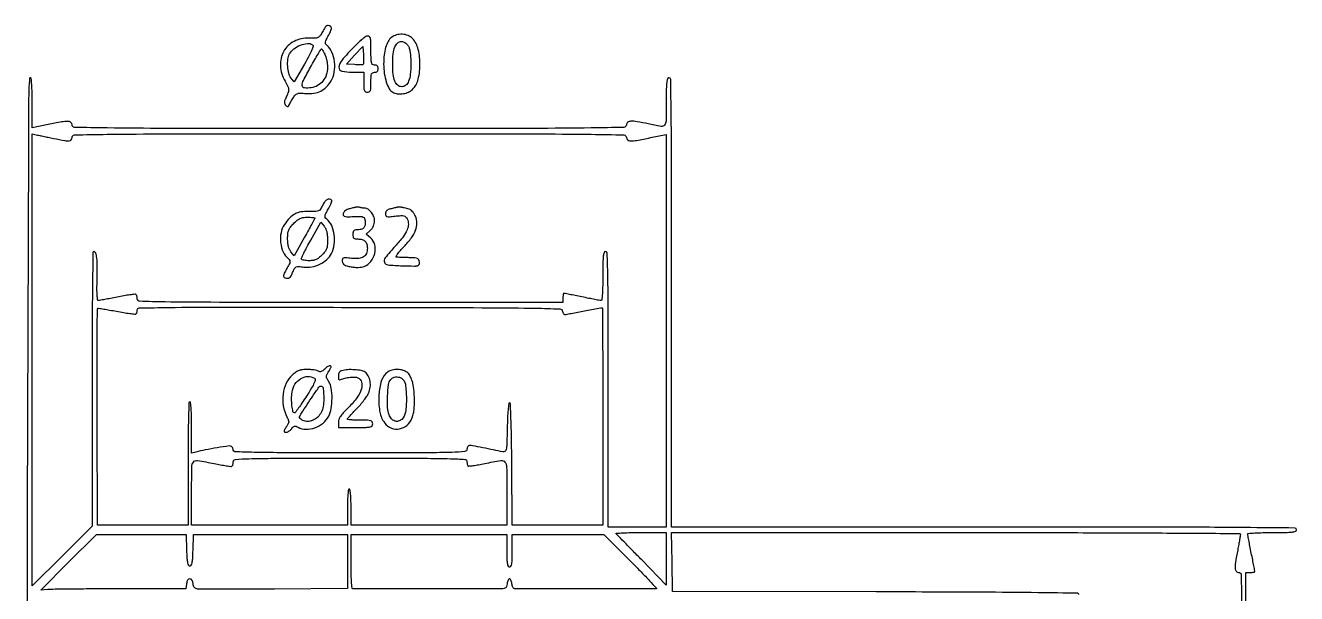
# Model space of a CAD drawing. Extents: x 6 to 708, y 4 to 932.
# Drawn here: x 6 to 708, y 618 to 932 of the extents above; entities that cross this region are included whole.
import ezdxf

# ---------------------------------------------------------------- set-up
doc = ezdxf.new("R2010")
doc.units = 0

msp = doc.modelspace()

# ---------------------------------------------------------------- linework, layer by layer
for points in [[(680, 345), (680, 630), (682.5, 630, 0.015164), (683.458397, 630.029074, 0.024829), (684.265625, 630.118475, 0.022086), (684.876796, 630.244986, 0.343228), (685, 630.40332, 0.047714), (684.970241, 630.714457, 0.000276), (684.415265, 633.580627, 0.00117), (683.772433, 636.849828, 0.000744), (683.009413, 640.65332, -0.001294), (682.245912, 644.481028, -0.001938), (681.600795, 647.82785, -0.000789), (681.063539, 650.69928, -0.042735), (681.009413, 651.25, -0.398202), (681.28908, 651.553009, -0.002997), (684.96839, 651.779688, -0.008677), (689.324205, 651.94609, -0.005208), (694.5, 652, 0.003511), (701.880669, 652.051821, 0.024158), (705.5, 652.277778, 0.054088), (707.431572, 652.707136, 0.32143), (708, 653.5, 0.410982), (707.039637, 654.471031, 0.000588), (679, 654.747826, 0.001957), (635.317774, 654.956696, 0.000217), (535.5, 655), (363, 655), (363, 779, 0.000304), (362.956425, 850.618475, 0.00272), (362.746976, 882.083333, 0.001124), (362.460488, 902.055316, 0.409363), (361.5, 903, 0.32143), (360.707136, 902.431572, 0.054088), (360.277778, 900.5, 0.024158), (360.051821, 896.880669, 0.003511), (360, 889.5, -0.00473), (359.901135, 879.05029, -0.17058), (359.071098, 876.823723, -0.266983), (357.144232, 876.111038, -0.012246), (350, 877.5, 0.010287), (343.892771, 878.712197, 0.054305), (340.490769, 878.94, 0.141194), (338.706905, 878.344536, 0.246861), (338, 877, -0.406965), (336.628759, 875.594309, -0.002935), (318.625, 875.253268, -0.003102), (286.642986, 875.033654, -0.000166), (185, 875, -0.000166), (83.357014, 875.033654, -0.003102), (51.375, 875.253268, -0.002935), (33.371241, 875.594309, -0.406965), (32, 877, 0.233986), (31.338324, 878.336511, 0.162518), (29.715518, 878.890864, 0.047859), (26.320591, 878.588977, 0.005433), (18.75, 877.092147), (10, 875.263128), (10, 889.131564, 0.005467), (9.93667, 894.92378, 0.012529), (9.731973, 899.282891, 0.007476), (9.442869, 902.600101, 0.384677), (9, 903, 0.385536), (8.555909, 902.597791, 0.007142), (8.266589, 899.186546, 0.012215), (8.060963, 894.709723, 0.005301), (7.996182, 888.75, -0.000786), (7.97772, 878.71684, -0.000029), (7.847091, 841.085938, -0.000053), (7.685208, 796.574677, -0.000037), (7.493998, 746.5, 0.0003), (7.269694, 678.394232, 0.000081), (6.996784, 570.565304, 0.000082), (6.727064, 448.186056, 0.000085)], [(587.749354, 617.745681, 0.506806), (587.233883, 618.472356, 0.000565), (565.334868, 618.790631, 0.002353), (533.894469, 619.064069, 0.000432), (475.831894, 619.245681), (363.5, 619.5), (363.225229, 635.75), (362.950457, 652), (519.975229, 652, -0.00047), (583.926375, 651.9399, -0.000982), (633.707429, 651.748548, -0.000045), (676.594781, 651.49562, -0.412461), (677, 651.087968, -0.040862), (676.948006, 650.45282, -0.0016), (676.559425, 648.141443, -0.002832), (676.074775, 645.407096, -0.001995), (675.500171, 642.337968, 0.006309), (674.264198, 635.406155, 0.051125), (674.065517, 632.188623, 0.163778), (674.660938, 630.63119, 0.223871), (676, 630, -0.411146), (677.446815, 628.568276, -0.000867), (677.748246, 594.125, -0.001667)], [(677.966739, 534.815659, -0.000088), (678, 345, -0.000088)]]:
    msp.add_lwpolyline(points, format="xyb")
for points in [[(170.286331, 928.313571, -0.025165), (168.859526, 926.085188, -0.129479), (167.741589, 925.15604, -0.105533), (166.200263, 924.802258, -0.014029), (162.839774, 924.84501, 0.127381), (154.57933, 923.06173, 0.150165), (148.825308, 917.547516, 0.144028), (147.017512, 909.556513, 0.11441), (149.571049, 901.044049, -0.012494), (151.125481, 898.159574, -0.092886), (151.560306, 896.670163, -0.110308), (151.385661, 895.232889, -0.02075), (150.392172, 892.76088, 0.015423), (149.541329, 890.707287, 0.069138), (149.253026, 889.441169, 0.121875), (149.398153, 888.522749, 0.104379), (149.958169, 887.716831, 0.044604), (150.519441, 887.275475, 0.112511), (151.004253, 887.096781, 0.181166), (151.377156, 887.183853, 0.156438), (151.628967, 887.5, -0.030672), (151.88402, 888.065702, -0.005124), (152.450313, 889.114374, -0.005599), (153.143429, 890.334567, -0.004938), (153.892871, 891.591486, -0.034653), (155.169193, 893.391384, -0.132953), (156.276501, 894.182486, -0.094806), (157.832619, 894.444716, -0.012962), (161.138903, 894.285817, 0.055877), (165.523058, 894.451146, 0.079057), (169.239802, 895.629919, 0.080268), (172.366868, 897.886509, 0.059565), (175.005402, 901.24086, 0.098673), (176.748748, 906.004684, 0.068452), (176.848898, 911.754009, 0.07019), (175.4161, 917.152556, 0.120198), (172.652608, 920.873347, -0.10124), (171.980707, 921.710579, -0.160785), (171.839527, 922.610297, -0.077045), (172.257246, 923.883666, -0.01145), (173.541152, 926.26963, 0.014979), (174.623304, 928.315123, 0.056338), (175.112103, 929.679129, 0.109996), (175.123532, 930.598636, 0.20217), (174.70448, 931.203803, 0.062922), (173.464056, 931.788542, 0.227332), (172.621489, 931.67647, 0.108416), (171.794043, 930.832488, 0.01008)], [(208.383144, 925.227764, 0.09331), (206.470438, 922.957736, 0.056863), (205.099184, 919.718858, 0.045689), (204.269118, 915.52884, 0.026071), (204, 910.371013, 0.036581), (204.37158, 905.29892, 0.042745), (205.479971, 900.601011, 0.047731), (207.104524, 896.888875, 0.143852), (209.054511, 894.970827, 0.084581), (211.470371, 894.163159, 0.064609), (214.261446, 894.093817, 0.063734), (217.017407, 894.743455, 0.077084), (219.330697, 896.045486, 0.158815), (222.809094, 901.248658, 0.064126), (224.068352, 909.800052, 0.063252), (223.111527, 918.608326, 0.130648), (219.849568, 924.660128, 0.111005), (217.446742, 926.288176, 0.081413), (214.288956, 926.967612, 0.080436), (211.042137, 926.605524, 0.103606)], [(164.708866, 921.201093, -0.32584), (165.029812, 920.384946, -0.034281), (164.33773, 918.323125, -0.024327), (162.880052, 915.235064, -0.006789), (160.301606, 910.551501), (154.685481, 900.670191), (152.842741, 902.94588, -0.111253), (151.599178, 905.461766, -0.044632), (151.028823, 909.280395, -0.044613), (151.147202, 913.211122, -0.0933), (152.063822, 916.119252, -0.106656), (154.394729, 918.864773, -0.068169), (158.04455, 920.946081, -0.071643), (161.874946, 921.879743, -0.167077)], [(187.830857, 920.25, 0.013962), (180.895807, 912.544963, 0.156062), (179.326295, 908.783548, 0.374068), (180.88605, 906.645343, 0.056224), (186.606989, 906), (193, 906), (193, 900.5, 0.009792), (193.061504, 897.359853, 0.077556), (193.340909, 895.9375, 0.189837), (193.945848, 895.253284, 0.118451), (195, 895, 0.118451), (196.054152, 895.253284, 0.189837), (196.659091, 895.9375, 0.077556), (196.938496, 897.359853, 0.009792), (197, 900.5, -0.009792), (197.061504, 903.640147, -0.077556), (197.340909, 905.0625, -0.189837), (197.945848, 905.746716, -0.118451), (199, 906, 0.072254), (199.873159, 906.126841, 0.124864), (200.5, 906.5, 0.124864), (200.873159, 907.126841, 0.072254), (201, 908, 0.072254), (200.873159, 908.873159, 0.124864), (200.5, 909.5, 0.124864), (199.873159, 909.873159, 0.072254), (199, 910, -0.157888), (197.921799, 910.349175, -0.176663), (197.3125, 911.25, -0.055952), (197.051385, 913.198839, -0.005351), (197, 918, 0.005739), (196.946714, 922.642147, 0.051053), (196.692257, 924.66762, 0.154328), (196.125838, 925.627219, 0.184896), (195.15222, 926, 0.149084), (194.135031, 925.689812, 0.018448), (192.239361, 924.310938, 0.020465), (190.062038, 922.451991, 0.015605)], [(192.663264, 910.329931, -0.180234), (192.298663, 910.163264, -0.010625), (191.062839, 910.100339, -0.014945), (189.555294, 910.100735, -0.01038), (187.854083, 910.187416), (183.5, 910.5), (188, 915.39327), (192.5, 920.28654), (192.809181, 915.535784, -0.009467), (192.894593, 913.682516, -0.013786), (192.893855, 912.046878, -0.009242), (192.831212, 910.700828, -0.182076)], [(217.443296, 920.777494, -0.080284), (218.156472, 919.304076, -0.035074), (218.632706, 917.178852, -0.026235), (218.913215, 914.321773, -0.011353), (219, 910.5, -0.024041), (218.725519, 904.79466, -0.07121), (217.802261, 900.994347, -0.123362), (216.223589, 898.810819, -0.176634), (214, 898, -0.176634), (211.776411, 898.810819, -0.123362), (210.197739, 900.994347, -0.07121), (209.274481, 904.79466, -0.024041), (209, 910.5, -0.024041), (209.274481, 916.20534, -0.07121), (210.197739, 920.005653, -0.123362), (211.776411, 922.189181, -0.176634), (214, 923, -0.095182), (214.835567, 922.839483, -0.048436), (215.789687, 922.347139, -0.045695), (216.70805, 921.627744, -0.051033)], [(171.47432, 916.04966, -0.046935), (172.060222, 914.597311, -0.022141), (172.551831, 912.634154, -0.021716), (172.888374, 910.517424, -0.028569), (173, 908.565436, -0.080785), (172.348817, 904.561376, -0.089553), (170.467562, 901.12648, -0.092887), (167.571885, 898.658343, -0.094856), (164, 897.429013, -0.059795), (160.24405, 897.343072, -0.377391), (159.039489, 898.629628, -0.127649), (159.688687, 901.490273, -0.008834), (163.649111, 908.831059, -0.002025), (165.863195, 912.72988, -0.003316), (167.774226, 916.012874, -0.000508), (169.485075, 918.900942, -0.264678), (169.659096, 919, -0.254501), (169.820465, 918.912174, -0.005598), (170.311755, 918.133338, -0.011337), (170.868618, 917.180506, -0.007243)], [(21.815376, 869.496963, 0.00478), (28.026973, 868.28762, 0.058085), (30.444847, 868.12614, 0.217623), (31.551324, 868.699256, 0.167623), (32, 870, -0.406965), (33.371241, 871.405691, -0.002935), (51.375, 871.746732, -0.003102), (83.357014, 871.966346, -0.000166), (185, 872, -0.000166), (286.642986, 871.966346, -0.003102), (318.625, 871.746732, -0.002935), (336.628759, 871.405691, -0.406965), (338, 870, 0.233986), (338.661676, 868.663489, 0.162518), (340.284482, 868.109136, 0.047859), (343.679409, 868.411023, 0.005433), (351.25, 869.907853), (360, 871.736872), (360, 763.368436), (360, 655), (344, 655), (328, 655), (328, 731, 0.000505), (327.955814, 774.710356, 0.004428), (327.745066, 794.083333, 0.002901), (327.438369, 806.090588, 0.405064), (326.5, 807, 0.32143), (325.707136, 806.431572, 0.054088), (325.277778, 804.5, 0.024158), (325.051821, 800.880669, 0.003511), (325, 793.5, -0.00618), (324.936017, 788.323624, -0.010277), (324.738586, 783.965625, -0.004179), (324.46838, 780.329884, -0.390239), (324.110079, 780, -0.045444), (323.470262, 780.058272, -0.001166), (320.626276, 780.5875, -0.00247), (317.289066, 781.233653, -0.001683), (313.5, 782, 0.00074), (309.745949, 782.766634, 0.001166), (306.520599, 783.4125, 0.00027), (303.690997, 783.97067, 0.048593), (303.389921, 784, 0.346083), (303.236676, 783.879496, 0.020841), (303.114539, 783.265625, 0.024028), (303.028102, 782.458412, 0.014658), (303, 781.5), (303, 779), (185.5, 779, -0.000226), (108.553619, 779.034854, -0.003903), (83.384084, 779.25413, -0.00426), (69.289878, 779.607079, -0.404419), (68, 780.940983, 0.036811), (67.94263, 781.719176, 0.040878), (67.771692, 782.452904, 0.044861), (67.521719, 783.043716, 0.132594), (67.222783, 783.362313, 0.170068), (66.618673, 783.495288, 0.004608), (63.891243, 783.140192, 0.009066), (60.659186, 782.629161, 0.00603), (56.972783, 781.931627, -0.001787), (53.270764, 781.198542, -0.002573), (49.98888, 780.578338, -0.001353), (47.205827, 780.075001, -0.040994), (46.5, 780.00826, -0.386205), (46.06802, 780.390805, -0.011912), (45.848782, 782.961517, -0.015764), (45.744782, 786.458606, -0.006609), (45.8155, 791.168921, 0.00726), (45.919683, 798.76733, 0.028647), (45.648196, 803.435698, 0.048158), (45.050541, 806.21773, 0.326664), (43.980948, 807, 0.410083), (43.511707, 806.53734, 0.000294), (43.253237, 787.441798, 0.002338), (43.058718, 763.921705, 0.000898), (43, 731.238634), (43, 655.477268), (26.5, 639), (10, 622.522732), (10, 747.280418), (10, 872.038104), (12.25, 871.516015, 0.004244), (13.548476, 871.226309, 0.000751), (15.987954, 870.707557, 0.000813), (18.849677, 870.108366, 0.000732)], [(170.326623, 832.558747, -0.032526), (169.16542, 830.482793, -0.1454), (168.116722, 829.58688, -0.09781), (166.534641, 829.227749, -0.010599), (162.772271, 829.201338, 0.042474), (158.326486, 828.886408, 0.08348), (154.97348, 827.767097, 0.081825), (152.128348, 825.594999, 0.03949), (149.25, 822.010169, 0.101931), (147.348857, 817.442674, 0.076407), (147.137304, 811.98485, 0.077782), (148.563538, 806.811915, 0.113938), (151.414147, 803.071252, -0.094084), (152.136438, 802.196918, -0.170086), (152.288018, 801.291601, -0.079435), (151.8514, 800.015194, -0.010491), (150.453695, 797.511199, 0.009024), (149.065957, 795.04211, 0.078726), (148.651574, 793.858889, 0.21921), (148.83634, 793.140842, 0.130977), (149.563854, 792.61387, 0.080455), (150.988369, 792.316431, 0.17738), (152.033339, 792.646365, 0.109198), (152.941935, 793.733172, 0.021526), (154.021348, 796.051538, -0.032251), (154.923818, 797.886054, -0.163939), (155.764747, 798.629805, -0.119685), (157.027751, 798.834831, -0.013865), (159.901555, 798.531862, 0.077505), (164.384342, 798.63021, 0.069434), (168.809371, 800.073483, 0.070928), (172.585362, 802.632162, 0.088072), (175.176008, 805.984398, 0.084814), (176.75734, 810.87006, 0.070445), (176.774545, 816.340329, 0.073508), (175.305641, 821.36776, 0.112231), (172.550285, 824.958267, -0.087096), (171.793872, 825.84848, -0.174564), (171.626415, 826.743697, -0.082231), (172.047934, 827.995444, -0.010296), (173.449343, 830.503773, 0.016513), (174.354143, 832.171602, 0.02521), (175.015749, 833.678812, 0.022565), (175.419623, 834.905316, 0.270948), (175.298328, 835.368338, 0.161093), (174.112851, 835.964502, 0.166742), (172.824627, 835.724849, 0.107038), (171.522038, 834.564666, 0.046264)], [(188.5, 831.508243, -0.015393), (187.949164, 831.343304, -0.003651), (187.021038, 831.103493, -0.003753), (185.949921, 830.84359, -0.003695), (184.869492, 830.59841, 0.059898), (183.826021, 830.234671, 0.054756), (182.863712, 829.625343, 0.058393), (182.121266, 828.875242, 0.102314), (181.735209, 828.095441, 0.128344), (181.734711, 827.067369, 0.258774), (182.276798, 826.498444, 0.076158), (183.690413, 826.28322, 0.00651), (187.365718, 826.334503, -0.006973), (191.362537, 826.386568, -0.099867), (192.750462, 826.105229, -0.217116), (193.450777, 825.344591, -0.050762), (193.830076, 823.608507, -0.075767), (193.753079, 821.560769, -0.149893), (193.000125, 820.136796, -0.136942), (191.519659, 819.299647, -0.058979), (189.25, 819.015313, 0.058327), (188.152315, 818.879247, 0.151434), (187.476531, 818.473764, 0.138047), (187.111519, 817.728474, 0.045296), (187, 816.5, 0.046678), (187.122071, 815.195259, 0.165323), (187.53, 814.473214, 0.148134), (188.325485, 814.103828, 0.035164), (189.8, 814, -0.068405), (192.10372, 813.683348, -0.126999), (193.724963, 812.742477, -0.12831), (194.677823, 811.142319, -0.070583), (195, 808.871429, -0.092027), (194.466074, 805.995086, -0.160863), (192.94613, 804.138663, -0.123561), (190.280434, 803.255698, -0.044236), (186.247533, 803.313901, 0.00688), (182.893386, 803.613501, 0.097061), (181.700186, 803.471817, 0.278702), (181.207698, 802.905156, 0.07848), (181.189094, 801.684033, 0.099298), (181.582414, 800.569836, 0.118375), (182.358614, 799.774071, 0.07416), (183.711193, 799.179524, 0.020022), (186, 798.65313, 0.024184), (188.069778, 798.366395, 0.029464), (190.024815, 798.306969, 0.03249), (191.768909, 798.470487, 0.053415), (193.197701, 798.858496, 0.131885), (196.945486, 801.614978, 0.111626), (199.100131, 806.05212, 0.117401), (199.081094, 810.802523, 0.156943), (196.845361, 814.456591), (194.290722, 816.653999), (196.645361, 818.751332, 0.051052), (197.645105, 819.843788, 0.053036), (198.38813, 821.102892, 0.053452), (198.845275, 822.480755, 0.053438), (199, 823.924332, 0.094175), (198.545171, 826.317721, 0.069591), (197.215521, 828.66964, 0.074299), (195.414703, 830.412221, 0.156417), (193.581787, 831, -0.023671), (192.94216, 831.030298, -0.014292), (192.188962, 831.123602, -0.014303), (191.44438, 831.259428, -0.02425), (190.831787, 831.420772, 0.037958), (190.248566, 831.557416, 0.0292), (189.597463, 831.620035, 0.029925), (188.978491, 831.606207, 0.05996)], [(211.5, 831.498521, -0.014262), (210.943646, 831.335871, -0.003195), (209.985937, 831.091827, -0.003312), (208.876172, 830.824366, -0.003199), (207.75, 830.568419, 0.04527), (206.523496, 830.178838, 0.089892), (205.671741, 829.624032, 0.109907), (205.17476, 828.890095, 0.09435), (205, 827.972212, 0.106071), (205.226698, 826.915623, 0.229423), (205.848487, 826.395026, 0.083048), (207.16754, 826.288885, 0.007893), (210.397574, 826.616908, -0.011028), (213.561617, 826.918201, -0.076315), (215.110449, 826.794881, -0.141419), (216.104965, 826.234977, -0.071537), (216.964147, 825.066992, -0.127951), (217.657328, 822.195606, -0.098918), (216.968445, 819.03855, -0.061178), (214.690454, 815.188127, -0.019187), (210.393169, 810.032122, 0.012609), (204.839321, 803.543896, 0.263938), (204.431389, 801.118569, 0.291188), (206.300252, 799.684179, 0.014667), (214.335998, 799.21289, 0.003018), (220.814956, 799.062462, 0.056289), (222.846126, 799.256585, 0.244673), (223.653874, 799.920078, 0.136876), (223.824414, 801.21289, 0.089688), (223.413935, 802.452375, 0.169422), (222.643051, 803.151245, 0.081294), (221.180062, 803.507017, 0.010866), (218, 803.680787, -0.000383), (215.791413, 803.755078, -0.000453), (213.703723, 803.828799, -0.000394), (211.941542, 803.894018, -0.002884), (211.09778, 803.930787, -0.550509), (210.88544, 804.305976, -0.030629), (211.73973, 805.690968, -0.024547), (213.218464, 807.584474, -0.01242), (215.252777, 809.826162, 0.030535), (219.356053, 814.690586, 0.069973), (221.649706, 818.889545, 0.093107), (222.330185, 822.748173, 0.096462), (221.548095, 826.539136, 0.043314), (220.870162, 827.833875, 0.040556), (219.965967, 829.023295, 0.043189), (218.983682, 829.94466, 0.097677), (218.079661, 830.406545, 0.006296), (215.391399, 831.136153, 0.021995), (213.6338, 831.507918, 0.034199), (212.396218, 831.627207, 0.085373)], [(166, 825.534393, -0.122972), (165.914801, 825.193216, -0.000686), (164.327376, 822.222857, -0.002896), (162.488644, 818.840772, -0.001829), (160.305961, 814.91491), (154.611922, 804.761033), (152.805961, 806.991301, -0.065295), (152.016642, 808.277978, -0.04371), (151.452248, 809.912462, -0.037263), (151.111694, 811.888928, -0.024039), (151, 814.210784, -0.023604), (151.134446, 817.057102, -0.072791), (151.590735, 818.923881, -0.07459), (152.556054, 820.556576, -0.02564), (154.4, 822.6, -0.025673), (156.328535, 824.340044, -0.064365), (157.936836, 825.335366, -0.070536), (159.654106, 825.838079, -0.036001), (161.9, 826, -0.010658), (163.471959, 825.966489, -0.017614), (164.795625, 825.863228, -0.011798), (165.842642, 825.719232, -0.368015)], [(173, 813.466139, -0.020007), (172.879601, 810.458393, -0.067985), (172.460396, 808.545866, -0.077424), (171.576018, 806.950149, -0.031205), (169.923077, 805.076923, -0.0307), (168.21964, 803.570744, -0.061419), (166.680345, 802.648146, -0.065286), (165.026786, 802.160317, -0.039143), (162.982094, 802, -0.018429), (161.467653, 802.055837, -0.025236), (160.114192, 802.224761, -0.023747), (159.043254, 802.466621, -0.189113), (158.645149, 802.765144, -0.251139), (158.609521, 803.343985, -0.004639), (159.955562, 806.203863, -0.010218), (161.658635, 809.559774, -0.006505), (163.770181, 813.396964), (169.368099, 823.263641), (171.184049, 821.021036, -0.065742), (171.994602, 819.697102, -0.045576), (172.559002, 818.032967, -0.037555), (172.892207, 815.978917, -0.021439)], [(302.819753, 774.010835, 0.06312), (303.090277, 773.082413, 0.153953), (303.552316, 772.550388, 0.142004), (304.263849, 772.354955, 0.050763), (305.319753, 772.477462, -0.008272), (308.369245, 773.096892, -0.000811), (315.751071, 774.457202, -0.000203), (323.836472, 775.930229, -0.044981), (324.610468, 776, -0.412265), (324.770732, 775.840799, -0.000042), (324.885575, 758.375, -0.001015), (324.972009, 739.007046, -0.000608), (325, 716), (325, 656), (300.013302, 656), (275.026604, 656), (274.763302, 689.75, 0.002078), (274.589874, 704.25228, 0.005325), (274.308932, 714.746675, 0.001499), (273.97333, 723.046784, 0.401556), (273.5, 723.5, 0.37936), (273.057326, 723.107673, 0.006957), (272.697185, 719.739938, 0.012342), (272.401089, 715.388325, 0.005759), (272.221703, 709.73805, -0.002081), (271.999709, 700.634488, -0.039517), (271.694346, 697.80578, -0.200752), (270.9805, 696.722764, -0.207809), (269.721703, 696.491087, 0.005924), (264.706604, 697.591138, 0.003626), (258.768053, 698.775344, 0.001832), (253.033645, 699.853887, 0.045593), (251.434624, 700, 0.138211), (250.887547, 699.845831, 0.100129), (250.421421, 699.4125, 0.085861), (250.10758, 698.764371, 0.070026), (250, 698, -0.38786), (248.805495, 696.691787, -0.014953), (241.6875, 696.257752, -0.00734), (228.028005, 696.034836, -0.00041), (185.5, 696, -0.000634), (149.300113, 696.045898, -0.00495), (132.440278, 696.255585, -0.003256), (121.849193, 696.561217, -0.403894), (121, 697.440983, 0.06198), (120.925696, 698.038107, 0.051301), (120.705704, 698.640562, 0.053311), (120.381686, 699.158357, 0.088115), (119.998141, 699.501149, 0.175891), (118.72236, 699.766883, 0.00351), (112.073047, 698.762723, 0.009142), (105.462676, 697.592673, 0.017837), (100.25, 696.376887), (98, 695.766737), (98, 709.883369, 0.005356), (97.936781, 715.785394, 0.012325), (97.73229, 720.220842, 0.007262), (97.443666, 723.598527, 0.385286), (97, 724, 0.403851), (96.526608, 723.543126, 0.001526), (96.257353, 715.25, 0.005325), (96.059586, 704.705622, 0.002026), (96, 690), (96, 656), (71, 656), (46, 656), (45.881517, 714.25, -0.000258), (45.827568, 749.800067, -0.002407), (45.88605, 765.137829, -0.001325), (45.993966, 774.707315, -0.188616), (46.411941, 775.733538, -0.247128), (46.624499, 775.805542, -0.000793), (49.486445, 775.345106, -0.004073), (52.742674, 774.788676, -0.002507), (56.566871, 774.083271, 0.005456), (60.427835, 773.394599, 0.00826), (63.802456, 772.887748, 0.003921), (66.66114, 772.529357, 0.168145), (67.25, 772.65875, 0.124597), (67.538096, 772.953839, 0.047513), (67.779675, 773.479846, 0.043303), (67.944524, 774.12807, 0.040648), (67.999957, 774.809017, -0.40796), (69.10024, 775.933158, -0.002257), (85.549382, 776.211335, -0.003333), (113.121894, 776.369287, -0.000272), (185.249957, 776.26238, -0.000219), (263.060158, 776.070605, -0.004061), (287.661683, 775.799349, -0.004989), (301.251763, 775.403421, -0.357747)], [(171.263351, 742.052299, -0.039067), (170.348459, 741.212418, -0.091545), (169.529, 740.783711, -0.119262), (168.752549, 740.735493, -0.097434), (167.974396, 741.036986, 0.083949), (167.109345, 741.399047, 0.019241), (165.548013, 741.699984, 0.019367), (163.698086, 741.910299, 0.017808), (161.784796, 741.984687, 0.027501), (159.216685, 741.851694, 0.061656), (157.318513, 741.407483, 0.062691), (155.605265, 740.519335, 0.029272), (153.629669, 738.979707, 0.103254), (150.217375, 734.439297, 0.077658), (148.464089, 728.425997, 0.073891), (148.587465, 721.869644, 0.077887), (150.624587, 715.759074, -0.024104), (151.374865, 714.11903, -0.099823), (151.57093, 713.052871, -0.113396), (151.326365, 712.066094, -0.035575), (150.538857, 710.752013, 0.013544), (149.949634, 709.860324, 0.016746), (149.452039, 708.997967, 0.015199), (149.085023, 708.256192, 0.10768), (149, 707.865978, 0.383962), (149.4805, 707.332512, 0.11352), (150.670283, 707.478019, 0.07072), (152.166431, 708.274069, 0.077467), (153.328974, 709.435221, -0.04547), (154.108483, 710.319965, -0.14067), (154.808599, 710.682819, -0.1338), (155.616641, 710.628303, -0.039523), (156.763424, 710.126612, 0.119317), (161.139894, 708.990979, 0.090646), (166.046328, 709.805055, 0.086922), (170.524981, 712.361208, 0.097035), (173.667756, 716.205777, 0.084212), (175.067188, 720.375521, 0.038791), (175.516107, 726.102064, 0.03853), (175.087901, 731.700917, 0.107078), (173.680969, 735.364151, -0.021275), (172.676104, 737.05008, -0.112127), (172.388981, 738.080991, -0.12717), (172.594201, 739.069627, -0.030606), (173.430969, 740.534989, 0.009477), (174.031907, 741.491191, 0.012616), (174.539097, 742.383417, 0.009919), (174.92544, 743.140542, 0.113483), (175, 743.464817, 0.345174), (174.625712, 743.942393, 0.151834), (173.77197, 743.891067, 0.072888), (172.530952, 743.201882, 0.042105)], [(165.845905, 737.116398, -0.306921), (166.2235, 736.248424, -0.059914), (165.684002, 734.534403, -0.030332), (164.237814, 731.791917, -0.006277), (161.345905, 727.163523, -0.004978), (159.054224, 723.673136, -0.007835), (157.010233, 720.727375, -0.002964), (155.215378, 718.256351, -0.226655), (154.795313, 718.031812, -0.366179), (153.947886, 718.685328, -0.023603), (153.397246, 721.999341, -0.029793), (153.17272, 725.873809, -0.036809), (153.444585, 729.47903, -0.102935), (155.04829, 733.81848, -0.115423), (158.2033, 736.951012, -0.130101), (162.110641, 738.130835, -0.150974)], [(180.75, 741.310674, 0.10595), (180.025516, 740.945643, 0.091145), (179.467799, 740.298317, 0.078414), (179.117688, 739.403294, 0.054145), (179, 738.319687, 0.026825), (179.069389, 737.027251, 0.169401), (179.347747, 736.440389, 0.247014), (179.860727, 736.277222, 0.058324), (180.75, 736.545394, -0.049736), (183.395453, 737.392855, -0.04134), (186.327232, 737.770163, -0.042615), (188.95113, 737.665627, -0.142893), (190.513773, 736.988569, -0.196578), (191.998749, 734.203631, -0.119195), (191.486497, 730.449429, -0.074013), (188.833072, 725.821982, -0.032151), (184.078455, 720.537592, 0.015235), (181.680367, 718.047046, 0.039005), (180.150496, 716.067876, 0.055076), (179.287952, 714.370011, 0.090244), (179, 712.787592), (179, 710), (188.5, 710, 0.004147), (194.300346, 710.048109, 0.047763), (196.5625, 710.302632, 0.16431), (197.595672, 710.912441, 0.179874), (198, 712, 0.142406), (197.688767, 713.070611, 0.183695), (196.875, 713.678571, 0.063075), (195.135837, 713.945542, 0.006583), (191, 714, -0.007571), (188.316008, 714.040642, -0.01257), (186.05625, 714.166008, -0.006189), (184.203789, 714.338667, -0.383693), (184, 714.565133, -0.180057), (184.135838, 714.93011, -0.003386), (185.499861, 716.487313, -0.007808), (187.149038, 718.287119, -0.005089), (189.10591, 720.315133, 0.01622), (191.168825, 722.550541, 0.014872), (193.145256, 724.979119, 0.015066), (194.778493, 727.251243, 0.04629), (195.686874, 728.911656, 0.071015), (196.578174, 732.179215, 0.07302), (196.506788, 735.533565, 0.079993), (195.51682, 738.455137, 0.118914), (193.737573, 740.471258, 0.106845), (191.594002, 741.372824, 0.030185), (187.978779, 741.82671, 0.031), (184.062141, 741.836744, 0.049087)], [(205.207749, 739.721139, 0.125022), (202.455337, 734.747322, 0.053007), (201.30221, 727.156898, 0.052411), (201.776266, 719.248868, 0.095736), (204.01794, 713.210896, 0.131995), (207.306403, 710.073189, 0.138593), (211.66202, 709.080699, 0.135149), (215.975896, 710.510569, 0.123065), (219.133441, 713.988397, 0.046471), (220.00644, 716.056734, 0.03564), (220.578573, 718.443551, 0.028005), (220.899467, 721.402659, 0.013007), (221, 725.266517, 0.025707), (220.700466, 731.088639, 0.049449), (219.765779, 735.661473, 0.065453), (218.244799, 738.967762, 0.130107), (216.1504, 740.919509, 0.08173), (213.370426, 741.866437, 0.068677), (210.255804, 741.953858, 0.071413), (207.356588, 741.208426, 0.105984)], [(213.855621, 737.110393, -0.217915), (215.980041, 733.845682, -0.035763), (216.5687, 726.141984, -0.036883), (216.030609, 718.351991, -0.174884), (213.963584, 714.467044, -0.119558), (212.085034, 713.446687, -0.153502), (210.131116, 713.53474, -0.130958), (208.353308, 714.777535, -0.077044), (206.99694, 717.007387, -0.087939), (206.151836, 720.83561, -0.021926), (206.164712, 727.269426, -0.019162), (206.700292, 733.617832, -0.143534), (207.884873, 736.36128, -0.090099), (209.134786, 737.410569, -0.098779), (210.634846, 737.910555, -0.095207), (212.256903, 737.804924, -0.077636)], [(170.929715, 725.70034, -0.046578), (170.604569, 721.56399, -0.074494), (169.491184, 718.207011, -0.086781), (167.604723, 715.68431, -0.09097), (165.002099, 714.000869, -0.029713), (163.353871, 713.430244, -0.063375), (162.022688, 713.23273, -0.069515), (160.764326, 713.38202, -0.042684), (159.355554, 713.88386, -0.08474), (157.851732, 714.905198, -0.307862), (157.625519, 715.978042, -0.048133), (158.618706, 717.859554, -0.000869), (164.878393, 727.338801, -0.012005), (168.293697, 732.231929, -0.30984), (169.742028, 732.738559, -0.320812), (170.696941, 731.570888, -0.012494)], [(250, 691.166667, 0.026276), (250.03895, 690.426021, 0.028824), (250.155437, 689.716438, 0.029988), (250.324822, 689.128051, 0.111747), (250.529147, 688.804186, 0.230212), (250.991472, 688.644351, 0.004825), (253.464608, 688.966001, 0.010204), (256.398384, 689.437612, 0.006571), (259.779147, 690.098103, -0.010812), (268.773568, 691.776245, -0.277915), (270.986537, 690.894108, -0.160344), (271.90492, 688.224648, -0.003342), (272, 674), (272, 656), (229, 656), (186, 656), (186, 666, 0.008055), (185.934243, 670.081547, 0.016864), (185.725, 673.25, 0.012451), (185.426633, 675.632804, 0.371083), (185, 676, 0.371083), (184.573367, 675.632804, 0.012451), (184.275, 673.25, 0.016864), (184.065757, 670.081547, 0.008055), (184, 666), (184, 656), (141, 656), (98, 656), (98, 674, -0.003391), (98.096576, 688.238228, -0.163323), (99.029693, 690.898496, -0.275231), (101.266101, 691.772342, -0.01032), (110.481745, 690.044793, 0.006323), (113.979272, 689.360163, 0.009472), (117.050778, 688.859078, 0.004973), (119.638111, 688.513376, 0.170745), (120.231745, 688.643226, 0.133584), (120.527281, 688.95943, 0.044562), (120.774325, 689.548723, 0.040614), (120.943302, 690.281228, 0.0364), (121, 691.059017, -0.390233), (122.166216, 692.325725, -0.013121), (129.557646, 692.742477, -0.007095), (143.508621, 692.964228, -0.000426), (185.5, 693, -0.000459), (226.444462, 692.962397, -0.006645), (240.954545, 692.742894, -0.010178), (248.890599, 692.355535, -0.394109)], [(95.211067, 642.25, 0.006611), (95.421186, 637.708175, 0.03557), (95.743112, 635.256489, 0.079408), (96.237928, 633.942507, 0.269279), (97, 633.5, 0.269279), (97.762072, 633.942507, 0.079408), (98.256888, 635.256489, 0.03557), (98.578814, 637.708175, 0.006611), (98.788933, 642.25), (99.077866, 651), (141.538933, 651), (184, 651), (184, 636.022062), (184, 621.044123), (143.75, 620.772062, -0.000757), (128.165141, 620.690323, -0.001166), (114.680265, 620.671458, -0.000365), (102.987019, 620.6909, -0.03476), (101.310476, 620.811626, -0.076088), (100.303267, 621.11577, -0.108147), (99.567223, 621.687726, -0.095791), (99.079606, 622.572424, -0.049481), (98.810476, 623.811626, 0.095722), (98.184785, 625.793244, 0.279744), (96.997062, 626.486844, 0.272966), (95.807281, 625.757484, 0.09361), (95.183578, 623.75), (94.867155, 621), (58.683578, 620.926573, 0.000838), (44.537687, 620.874172, 0.001196), (31.984633, 620.776604, 0.000648), (21.36403, 620.654873, 0.018195), (18.604534, 620.519152), (14.709068, 620.185157), (30.092434, 635.592579), (45.4758, 651), (70.198967, 651), (94.922134, 651)], [(272, 642, 0.005946), (272.056738, 637.229484, 0.035355), (272.291667, 634.75, 0.084509), (272.743224, 633.447695, 0.273642), (273.5, 633, 0.273642), (274.256776, 633.447695, 0.084509), (274.708333, 634.75, 0.035355), (274.943262, 637.229484, 0.005946), (275, 642), (275, 651), (300.262503, 651), (325.525007, 651), (340.5, 636, -0.003219), (346.17332, 630.243552, -0.005634), (350.786012, 625.394463, -0.001733), (354.609846, 621.254182, -0.638293), (354.487497, 620.959875, -0.01024), (353.273208, 620.935425, -0.000006), (316.464307, 620.948559, -0.000024), (281.380099, 620.963164, -0.002283), (276.316422, 620.98864, -0.199292), (275.839912, 621.191808, -0.069292), (275.387572, 621.804476, -0.055596), (275.024515, 622.696476, -0.040247), (274.816422, 623.75, 0.033956), (274.622131, 624.803087, 0.049072), (274.299199, 625.692188, 0.060676), (273.906374, 626.308209, 0.224125), (273.5, 626.5, 0.224125), (273.093626, 626.308209, 0.060676), (272.700801, 625.692188, 0.049072), (272.377869, 624.803087, 0.033956), (272.183578, 623.75, -0.042117), (271.891941, 622.301959, -0.146908), (271.379327, 621.510344, -0.139443), (270.497713, 621.108881, -0.036543), (268.933578, 620.987952, -0.000937), (266.762712, 620.983106, -0.000018), (255.405488, 620.979443, -0.000043), (242.157679, 620.976777, -0.000029), (227, 620.975904, -0.000029), (211.97689, 620.976772, -0.000046), (199.1625, 620.979443, -0.000007), (187.79523, 620.98303, -0.002929), (187, 620.987952, -0.383876), (186.553963, 621.39942, -0.006529), (186.266867, 624.999797, -0.011626), (186.062934, 629.71061, -0.005003), (186, 636), (186, 651), (229, 651), (272, 651)], [(360, 637.522611), (360, 623.045221), (346.480731, 636.875213, 0.00005), (341.252158, 642.222882, 0.000078), (336.742574, 646.832818, 0.000021), (332.810122, 650.851178, 0.00269), (332.314064, 651.352602, -0.646267), (332.41271, 651.613021, -0.00334), (336.018298, 651.809827, -0.007673), (340.444827, 651.953764, -0.00429), (345.833333, 652), (360, 652)]]:
    msp.add_lwpolyline(points, format="xyb", close=True)

doc.saveas('drawing.dxf')
